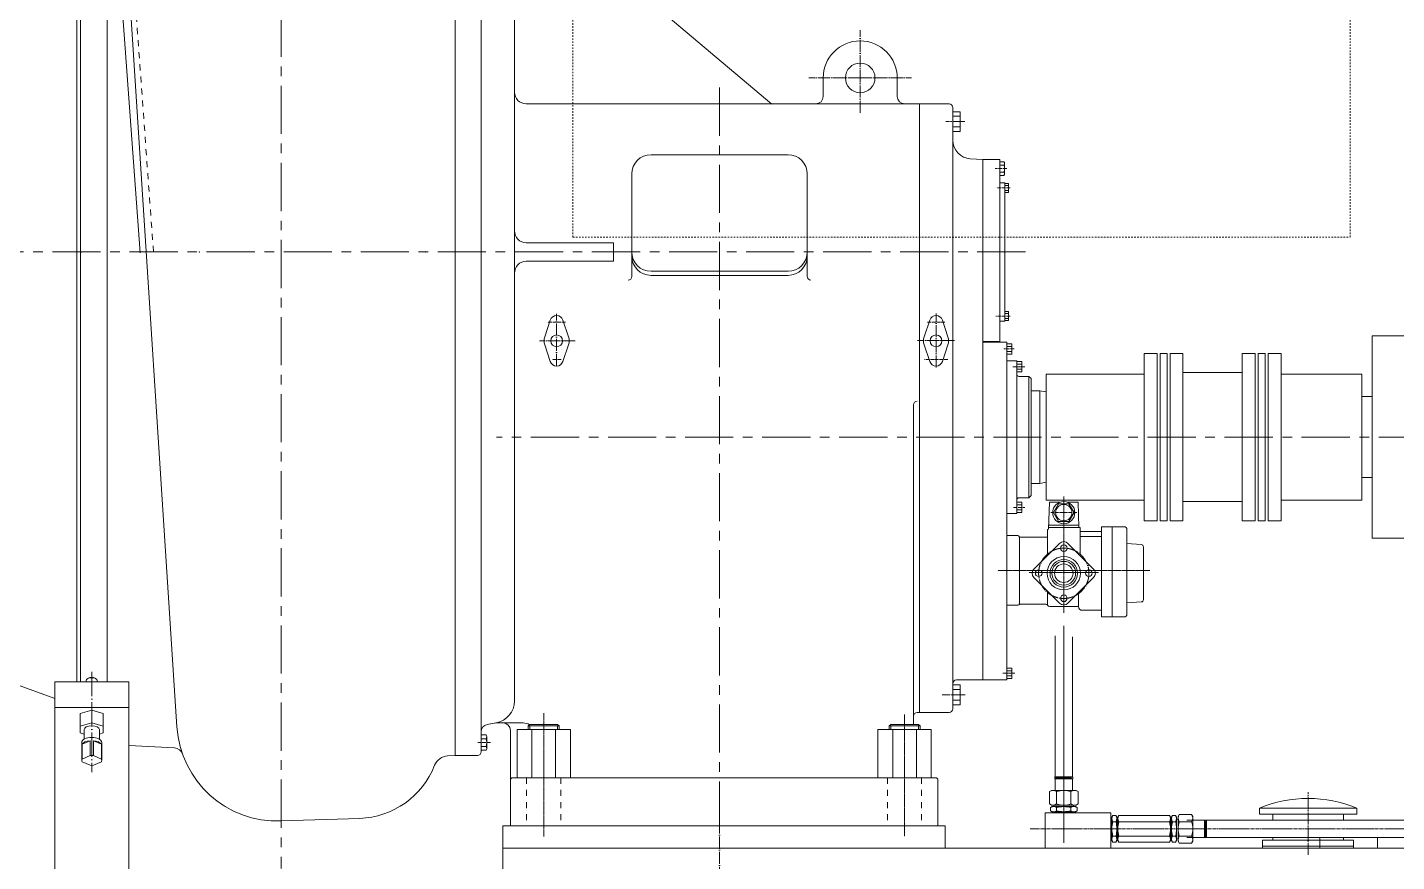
# Model space of a CAD drawing. Header units: millimetres. Extents: x -186 to 966092, y 1050 to 737262.
# Drawn here: x 760856 to 829629, y 342651 to 384539 of the extents above; entities that cross this region are included whole.
import ezdxf

# ---------------------------------------------------------------- set-up
doc = ezdxf.new("R2010")
doc.units = ezdxf.units.MM
doc.header["$LTSCALE"] = 25.4
for name, pattern in [('ACAD_ISO04W100', [30, 24, -3, 0, -3]), ('CENTER', [50.8, 31.75, -6.35, 6.35, -6.35]), ('CHAIN', [0.7087, 0.4724, -0.0591, 0.1181, -0.0591]), ('EB_DASH', [6, 3, -3])]:
    doc.linetypes.add(name, pattern=pattern)
doc.layers.add('CAXA1', color=5, linetype='CENTER', lineweight=5)

msp = doc.modelspace()

# ---------------------------------------------------------------- linework, layer by layer
at = {"color": 7, "linetype": 'EB_DASH', "lineweight": 5}
for p, q in [((788257.62, 374006.82), (788257.62, 417142.11)), ((827302.5, 374006.82), (827302.5, 417142.11)), ((788257.62, 374006.82), (827302.5, 374006.82))]:
    msp.add_line(p, q, dxfattribs=at)
at = {"color": 7, "linetype": 'EB_DASH', "lineweight": 5, "ltscale": 4}
for p, q in [((767191.8, 373263.1), (765239.56, 399962.36)), ((785933.34, 346861.33), (785933.34, 344444.26)), ((787643.88, 346861.33), (787643.88, 344444.26)), ((804061.32, 346861.33), (804061.32, 344444.26)), ((805771.86, 346861.33), (805771.86, 344444.26))]:
    msp.add_line(p, q, dxfattribs=at)
at = {"color": 7, "lineweight": 5}
for p, q in [((782344.93, 398549.4), (782344.93, 373263.1)), ((783646.43, 398363.47), (783646.43, 373263.1)), ((763529.02, 397991.53), (763529.02, 373263.1)), ((766524.24, 373214.29), (764698.94, 398177.46)), ((764867.7, 397991.53), (764867.7, 351676.81)), ((763343.09, 396429.87), (763343.09, 373263.1)), ((768368.07, 349417.47), (765342.21, 396296.77)), ((792091.28, 385865.04), (798256.02, 380692.2)), ((785319.78, 385646.07), (785319.78, 350714.04)), ((800826.18, 382001.72), (800826.18, 381072.08)), ((804544.74, 382001.72), (804544.74, 381072.08)), ((804544.74, 382001.72), (804544.74, 381072.08)), ((807147.73, 380700.22), (785914.75, 380700.22)), ((805660.3, 380700.22), (805660.3, 350133.66)), ((807333.66, 380514.3), (807333.66, 363966.7)), ((807333.66, 380435.92), (807333.66, 379663.03)), ((807705.51, 380306.06), (807333.66, 380306.06)), ((807705.51, 380077.5), (807333.66, 380077.5)), ((807705.51, 380306.06), (807705.51, 379309.48)), ((807705.51, 379309.48), (807330.62, 379309.48)), ((807705.51, 379538.04), (807333.66, 379538.04)), ((792180.52, 378147.3), (799059.86, 378147.3)), ((808839.67, 377911.3), (808214.64, 377944.06)), ((809694.61, 377911.3), (808839.67, 377911.3)), ((808839.67, 369777.7), (808839.67, 377911.3)), ((809694.61, 376368.72), (809694.61, 377911.3)), ((809694.61, 376368.72), (809694.61, 377818.34)), ((809694.61, 377789.99), (809694.61, 377102.98)), ((809905.49, 377789.99), (809694.61, 377789.99)), ((809694.61, 377632.41), (809694.61, 377260.56)), ((809905.49, 377618.24), (809694.61, 377618.24)), ((809932.6, 377704.11), (809932.6, 377188.85)), ((791213.7, 377180.47), (791213.7, 372034.21)), ((800026.69, 377180.47), (800026.69, 372034.21)), ((809905.49, 377274.73), (809694.61, 377274.73)), ((809905.49, 377102.98), (809694.61, 377102.98)), ((809694.61, 376777.76), (809694.61, 376963.17)), ((805660, 376851.52), (805659.97, 376572.63)), ((805660, 376293.73), (805659.97, 376572.63)), ((809694.61, 376740.06), (809954.91, 376740.06)), ((809694.61, 376219.46), (809694.61, 376368.72)), ((809694.61, 376368.72), (809694.61, 376219.46)), ((809694.61, 376249.46), (809694.61, 368763.65)), ((809694.61, 376249.46), (809694.61, 368763.65)), ((809954.91, 376740.06), (809954.91, 373263.1)), ((810140.83, 376702.87), (809954.91, 376702.87)), ((809954.91, 376603.9), (810140.83, 376603.9)), ((809954.91, 376355.62), (810140.83, 376355.62)), ((810140.83, 376256.65), (809954.91, 376256.65)), ((810140.83, 376702.87), (810140.83, 376256.65)), ((808839.67, 374378.67), (808839.67, 373263.1)), ((785914.75, 373727.92), (790291.71, 373727.92)), ((790291.71, 373727.92), (790291.71, 373263.1)), ((763343.09, 351676.81), (763343.09, 373263.1)), ((763529.02, 351676.81), (763529.02, 373263.1)), ((782344.93, 347976.81), (782344.93, 373263.1)), ((783646.43, 348162.74), (783646.43, 373263.1)), ((785914.75, 372798.28), (790291.71, 372798.28)), ((790291.71, 372798.28), (790291.71, 373263.1)), ((808839.67, 372147.54), (808839.67, 373263.1)), ((809954.91, 369786.15), (809954.91, 373263.1)), ((792180.52, 372291.34), (799059.86, 372291.34)), ((792180.52, 372086.67), (799059.86, 372086.67)), ((805660, 370232.47), (805659.97, 369953.58)), ((809694.61, 370306.75), (809694.61, 370157.49)), ((809694.61, 370157.49), (809694.61, 370306.75)), ((810140.83, 370269.56), (809954.91, 370269.56)), ((809954.91, 370170.59), (810140.83, 370170.59)), ((810140.83, 369823.33), (810140.83, 370269.56)), ((787122.29, 369837.57), (786840.45, 369003.12)), ((787756.43, 369837.57), (788038.28, 369003.12)), ((805660, 369674.68), (805659.97, 369953.58)), ((806179.91, 369837.57), (805898.07, 369003.12)), ((806814.05, 369837.57), (807095.89, 369003.12)), ((808839.67, 369777.7), (808839.67, 363966.7)), ((809694.61, 369786.15), (809954.91, 369786.15)), ((809694.61, 369748.44), (809694.61, 369563.03)), ((809954.91, 369922.3), (810140.83, 369922.3)), ((810140.83, 369823.33), (809954.91, 369823.33)), ((808839.67, 368763.65), (809694.61, 368763.65)), ((810048.35, 368726.46), (808839.67, 368726.46)), ((810048.35, 363966.7), (810048.35, 368726.46)), ((810048.35, 368652.09), (810308.65, 368652.09)), ((810308.65, 368391.79), (810308.65, 368652.09)), ((828397.83, 369046.7), (828397.83, 358886.7)), ((828397.83, 369046.7), (836525.83, 369046.7)), ((786840.45, 368598.54), (787122.29, 367764.1)), ((787756.43, 367764.1), (788038.28, 368598.54)), ((805898.07, 368598.54), (806179.91, 367764.1)), ((806814.05, 367764.1), (807095.89, 368598.54)), ((810048.35, 368518.43), (810308.65, 368518.43)), ((810048.35, 368265.15), (810308.65, 368265.15)), ((810048.35, 368131.49), (810308.65, 368131.49)), ((810308.65, 368391.79), (810308.65, 368131.49)), ((816946.49, 368168.68), (816946.49, 363966.7)), ((817597.24, 368168.68), (816946.49, 368168.68)), ((817597.24, 368168.68), (817597.24, 363966.7)), ((817745.98, 368168.68), (817745.98, 363966.7)), ((818099.24, 368168.68), (817745.98, 368168.68)), ((818099.24, 368168.68), (818099.24, 363966.7)), ((818247.99, 368168.68), (818247.99, 363966.7)), ((818898.73, 368168.68), (818247.99, 368168.68)), ((818898.73, 368168.68), (818898.73, 363966.7)), ((821873.58, 368168.68), (821873.58, 363966.7)), ((822524.33, 368168.68), (821873.58, 368168.68)), ((822524.33, 368168.68), (822524.33, 363966.7)), ((822673.07, 368168.68), (822673.07, 363966.7)), ((823026.34, 368168.68), (822673.07, 368168.68)), ((823026.34, 368168.68), (823026.34, 363966.7)), ((823175.08, 368168.68), (823175.08, 363966.7)), ((823825.83, 368168.68), (823175.08, 368168.68)), ((823825.83, 368168.68), (823825.83, 363966.7)), ((810550.62, 367796.77), (810048.35, 367796.77)), ((810550.62, 367796.77), (810550.62, 363966.7)), ((810550.62, 367759.59), (810810.92, 367759.59)), ((810550.62, 367625.93), (810810.92, 367625.93)), ((810550.62, 367372.65), (810810.92, 367372.65)), ((810810.92, 367499.29), (810810.92, 367759.59)), ((810810.92, 367499.29), (810810.92, 367238.99)), ((810550.62, 367238.99), (810810.92, 367238.99)), ((811164.13, 367015.87), (810662.18, 367015.87)), ((811164.13, 367015.87), (811275.69, 366904.32)), ((811164.13, 367015.87), (811164.13, 360917.53)), ((811275.69, 366904.32), (811275.69, 363966.7)), ((812019.4, 367127.48), (812019.4, 363966.7)), ((816946.49, 367127.48), (812019.4, 367127.48)), ((821873.58, 367203.77), (818898.73, 367203.77)), ((823825.83, 367127.48), (827889.83, 367127.48)), ((827889.83, 367127.48), (827889.83, 360805.93)), ((811703.06, 366290.8), (811275.69, 366290.8)), ((812019.4, 366235.03), (811703.06, 366290.8)), ((811703.06, 363966.7), (811703.06, 366290.8)), ((827889.83, 365998.7), (827889.83, 361934.7)), ((828397.83, 365998.7), (827889.83, 365998.7)), ((805362.82, 365586.35), (805362.82, 349538.69)), ((807333.66, 363966.7), (807333.66, 350319.59)), ((808839.67, 363966.7), (808839.67, 351769.83)), ((810048.35, 360582.86), (810048.35, 363966.7)), ((810550.62, 360136.64), (810550.62, 363966.7)), ((811275.69, 361029.09), (811275.69, 363966.7)), ((811703.06, 363966.7), (811703.06, 361642.6)), ((812019.4, 360805.93), (812019.4, 363966.7)), ((816946.49, 359764.73), (816946.49, 363966.7)), ((817597.24, 359764.73), (817597.24, 363966.7)), ((817745.98, 359764.73), (817745.98, 363966.7)), ((818099.24, 359764.73), (818099.24, 363966.7)), ((818247.99, 359764.73), (818247.99, 363966.7)), ((818898.73, 359764.73), (818898.73, 363966.7)), ((821873.58, 359764.73), (821873.58, 363966.7)), ((822524.33, 359764.73), (822524.33, 363966.7)), ((822673.07, 359764.73), (822673.07, 363966.7)), ((823026.34, 359764.73), (823026.34, 363966.7)), ((823175.08, 359764.73), (823175.08, 363966.7)), ((823825.83, 359764.73), (823825.83, 363966.7)), ((828397.83, 361934.7), (827889.83, 361934.7)), ((811703.06, 361642.6), (811275.69, 361642.6)), ((812019.4, 361698.38), (811703.06, 361642.6)), ((810048.35, 360582.86), (810048.35, 357273.3)), ((810048.35, 360582.86), (810048.35, 359281.32)), ((810550.62, 360694.42), (810810.92, 360694.42)), ((810550.62, 360560.76), (810810.92, 360560.76)), ((811164.13, 360917.53), (810662.18, 360917.53)), ((810810.92, 360434.12), (810810.92, 360694.42)), ((810810.92, 360434.12), (810810.92, 360173.82)), ((811164.13, 360917.53), (811275.69, 361029.09)), ((816946.49, 360805.93), (812019.4, 360805.93)), ((812192.58, 360698.65), (812145.29, 359351.1)), ((812192.58, 360698.65), (812721.34, 360698.65)), ((812654.01, 360620.56), (812396.38, 360174.33)), ((813169.27, 360620.56), (812654.01, 360620.56)), ((813101.94, 360698.65), (813630.69, 360698.65)), ((813426.9, 360174.33), (813169.27, 360620.56)), ((813630.69, 360698.65), (813675.2, 359430.62)), ((821873.58, 360729.64), (818898.73, 360729.64)), ((823825.83, 360805.93), (827889.83, 360805.93)), ((810550.62, 360136.64), (810048.35, 360136.64)), ((810550.62, 360136.64), (810048.35, 360136.64)), ((810550.62, 360307.48), (810810.92, 360307.48)), ((810550.62, 360173.82), (810810.92, 360173.82)), ((812396.38, 360174.33), (812654.01, 359728.11)), ((812654.01, 359728.11), (813169.27, 359728.11)), ((813169.27, 359728.11), (813426.9, 360174.33)), ((817597.24, 359764.73), (816946.49, 359764.73)), ((818099.24, 359764.73), (817745.98, 359764.73)), ((818898.73, 359764.73), (818247.99, 359764.73)), ((822524.33, 359764.73), (821873.58, 359764.73)), ((823026.34, 359764.73), (822673.07, 359764.73)), ((823825.83, 359764.73), (823175.08, 359764.73)), ((810606.13, 359021.58), (810048.35, 359021.58)), ((812094.07, 358024.11), (812094.07, 359329.89)), ((813729.2, 359430.62), (812151.99, 359430.62)), ((813671.28, 359542.31), (812152, 359542.31)), ((813729.2, 358024.11), (813729.2, 359430.62)), ((813729.2, 359233.9), (814810.56, 359233.9)), ((814810.56, 354949.83), (814810.56, 359453.01)), ((815347.51, 359453.01), (814810.56, 359453.01)), ((815347.51, 359453.01), (816000.5, 359453.01)), ((815347.51, 354949.83), (815347.51, 359453.01)), ((816074.87, 355024.2), (816074.87, 359378.64)), ((810680.5, 358947.21), (812094.07, 358947.21)), ((810680.5, 355600.5), (810680.5, 358947.21)), ((811412.87, 357342.9), (812701.28, 358631.32)), ((813121.99, 358631.32), (814410.41, 357342.9)), ((814810.56, 358982.7), (813729.2, 358982.7)), ((816805.05, 358567.51), (816074.87, 358616.85)), ((816909.09, 355801.46), (816909.09, 358456.21)), ((828397.83, 358886.7), (836525.83, 358886.7)), ((810680.5, 355600.5), (810680.5, 357905.5)), ((810048.35, 351769.83), (810048.35, 357273.3)), ((812701.28, 355633.78), (811412.87, 356922.2)), ((813121.99, 355633.78), (814410.41, 356922.2)), ((749109.28, 355608.91), (762227.52, 350834.59)), ((810680.5, 355581.91), (812004.55, 355581.91)), ((812094.07, 355567.04), (812094.07, 356240.99)), ((813648.41, 356160.2), (813648.41, 355455.48)), ((816805.05, 355690.16), (816074.87, 355640.81)), ((810606.13, 355526.13), (810048.35, 355526.13)), ((810606.13, 355526.13), (810048.35, 355526.13)), ((813648.41, 355455.48), (812205.63, 355455.48)), ((814810.56, 355269.55), (813834.34, 355269.55)), ((815347.51, 354949.83), (814810.56, 354949.83)), ((816000.5, 354949.83), (815347.51, 354949.83)), ((812480.63, 346909.41), (812480.59, 353983.76)), ((813342.68, 346909.42), (813342.68, 353944.44)), ((810048.35, 352364.8), (810308.65, 352364.8)), ((810048.35, 352231.14), (810308.65, 352231.14)), ((810308.65, 352104.5), (810308.65, 352364.8)), ((762227.52, 337232.7), (762227.52, 351676.81)), ((762227.52, 351676.81), (765946.08, 351676.81)), ((763807.91, 351746.78), (763807.91, 351676.81)), ((764365.7, 351746.78), (764365.7, 351676.81)), ((765946.08, 337232.7), (765946.08, 351676.81)), ((807705.51, 351524.4), (807333.66, 351524.4)), ((810048.35, 351769.83), (807519.58, 351769.83)), ((807705.51, 351524.4), (807705.51, 350527.83)), ((810048.35, 351977.86), (810308.65, 351977.86)), ((810048.35, 351844.2), (810308.65, 351844.2)), ((810308.65, 352104.5), (810308.65, 351844.2)), ((807705.51, 351295.85), (807333.66, 351295.85)), ((807705.51, 350756.38), (807333.66, 350756.38)), ((762227.52, 350388.66), (765946.08, 350388.66)), ((763507.08, 350091.18), (764086.8, 350258.51)), ((763507.08, 350091.18), (763507.08, 349112.43)), ((764666.53, 350091.18), (764086.8, 350258.51)), ((764086.8, 350258.51), (764086.8, 349614.44)), ((764666.53, 350091.18), (764666.53, 349112.43)), ((807147.73, 350133.66), (805548.75, 350133.66)), ((807705.51, 350527.83), (807330.62, 350527.83)), ((763507.08, 349447.1), (764086.8, 349614.44)), ((764666.53, 349447.1), (764086.8, 349614.44)), ((784397.93, 349615.42), (783953.71, 349537.09)), ((784384.54, 349613.06), (783953.71, 349537.09)), ((785766.01, 349613.06), (784384.54, 349613.06)), ((786093.24, 349538.69), (786007.71, 349470.26)), ((786007.71, 349470.26), (786007.71, 349278.39)), ((786007.71, 349470.26), (786788.61, 349470.26)), ((786788.61, 349538.69), (786093.24, 349538.69)), ((786093.24, 349470.26), (786093.24, 349278.39)), ((786788.61, 349538.69), (787483.98, 349538.69)), ((787569.51, 349470.26), (786788.61, 349470.26)), ((787483.98, 349538.69), (787569.51, 349470.26)), ((787483.98, 349470.26), (787483.98, 349278.39)), ((787569.51, 349470.26), (787569.51, 349278.39)), ((804221.22, 349538.69), (804135.69, 349470.26)), ((804135.69, 349470.26), (804135.69, 349278.39)), ((804135.69, 349470.26), (804916.59, 349470.26)), ((804916.59, 349538.69), (804221.22, 349538.69)), ((804221.22, 349470.26), (804221.22, 349278.39)), ((804916.59, 349538.69), (805611.96, 349538.69)), ((805697.49, 349470.26), (804916.59, 349470.26)), ((805611.96, 349538.69), (805697.49, 349470.26)), ((805611.96, 349470.26), (805611.96, 349278.39)), ((805697.49, 349470.26), (805697.49, 349278.39)), ((763507.08, 349112.43), (763703.5, 349055.74)), ((763602.13, 348540.06), (764003.51, 348722.2)), ((763703.5, 349279.77), (763703.5, 348797.78)), ((764003.51, 348722.2), (764003.51, 347981.52)), ((764170.1, 348722.2), (764170.1, 347981.52)), ((764571.48, 348540.06), (764170.1, 348722.2)), ((764470.1, 349279.77), (764470.1, 348797.78)), ((764666.53, 349112.43), (764470.1, 349055.74)), ((783896.83, 349014.09), (783646.43, 349014.09)), ((783896.83, 348820.87), (783646.43, 348820.87)), ((783925.32, 348337.81), (783925.32, 348917.48)), ((785115.26, 344444.26), (785115.26, 349241.21)), ((785449.93, 349278.39), (788127.29, 349278.39)), ((785449.93, 346861.33), (785449.93, 349278.39)), ((786198.19, 349278.39), (786198.19, 346861.33)), ((787379.04, 349278.39), (787379.04, 346861.33)), ((788127.29, 346861.33), (788127.29, 349278.39)), ((803577.91, 349278.39), (806255.27, 349278.39)), ((803577.91, 346861.33), (803577.91, 349278.39)), ((804326.17, 349278.39), (804326.17, 346861.33)), ((805507.02, 349278.39), (805507.02, 346861.33)), ((806255.27, 346861.33), (806255.27, 349278.39)), ((763584.8, 348635.7), (763584.8, 347733.99)), ((763602.13, 348540.06), (763602.13, 347799.38)), ((764571.48, 348540.06), (764571.48, 347799.38)), ((764588.81, 348635.7), (764588.81, 347733.99)), ((765946.08, 348478.16), (768249.66, 348357.44)), ((783646.43, 348162.74), (783646.43, 348672.15)), ((783646.43, 348162.74), (783646.43, 348478.9)), ((783896.83, 348434.42), (783646.43, 348434.42)), ((783896.83, 348241.2), (783646.43, 348241.2)), ((763602.13, 347799.38), (764003.51, 347981.52)), ((763602.13, 347668.61), (764003.51, 347486.47)), ((764571.48, 347799.38), (764170.1, 347981.52)), ((764571.48, 347668.61), (764170.1, 347486.47)), ((782344.93, 347976.81), (781963.52, 347956.82)), ((783466.21, 347976.9), (782344.93, 347976.9)), ((782344.93, 347976.81), (783460.5, 347976.81)), ((785951.94, 346861.33), (785226.82, 346861.33)), ((785766.01, 346861.33), (795620.19, 346861.33)), ((806068.99, 346861.33), (795620.19, 346861.33)), ((806478.39, 346861.33), (805734.68, 346861.33)), ((806589.94, 344444.26), (806589.94, 346749.77)), ((812480.63, 346909.41), (812911.66, 346909.42)), ((812567.28, 346859.28), (812480.63, 346909.41)), ((812567.28, 346859.29), (812480.63, 346809.16)), ((812480.93, 346225.12), (812480.63, 346809.2)), ((812480.63, 346809.16), (812480.63, 346809.2)), ((812480.63, 346809.16), (812911.65, 346809.17)), ((812567.28, 346859.29), (812911.66, 346859.3)), ((812567.28, 346859.28), (812911.66, 346859.3)), ((813256.04, 346859.3), (812911.65, 346859.3)), ((813256.04, 346859.29), (812911.65, 346859.3)), ((813342.68, 346909.42), (812911.66, 346909.42)), ((813342.68, 346809.17), (812911.67, 346809.17)), ((813256.04, 346859.29), (813342.68, 346909.42)), ((813256.04, 346859.3), (813342.68, 346809.17)), ((813342.4, 346225.13), (813342.68, 346809.21)), ((813342.68, 346809.17), (813342.68, 346809.21)), ((812193.81, 346169.77), (812193.26, 345544.37)), ((812193.81, 346169.77), (812193.26, 345544.37)), ((812290.16, 346225.29), (812193.81, 346169.77)), ((812290.16, 346225.29), (812193.81, 346169.77)), ((812912.67, 346224.74), (812290.16, 346225.29)), ((812912.67, 346224.74), (812290.16, 346225.29)), ((812553.22, 346169.45), (812552.67, 345544.06)), ((812553.22, 346169.45), (812552.67, 345544.06)), ((812910.65, 346224.74), (813533.17, 346225.3)), ((812910.65, 346224.74), (813533.17, 346225.3)), ((813270.11, 346169.46), (813270.68, 345544.06)), ((813270.11, 346169.46), (813270.68, 345544.06)), ((813533.17, 346225.3), (813629.52, 346169.78)), ((813533.17, 346225.3), (813629.52, 346169.78)), ((813629.52, 346169.78), (813630.08, 345544.39)), ((813629.52, 346169.78), (813630.08, 345544.39)), ((812220.7, 345527.53), (812289.51, 345488.69)), ((812243.88, 345363.16), (812327.74, 345411.48)), ((812243.88, 345363.16), (812243.88, 345205.8)), ((812289.51, 345488.69), (812912.03, 345488.14)), ((812289.51, 345488.69), (812912.03, 345488.14)), ((812327.74, 345411.48), (812911.64, 345411.5)), ((812416.73, 345488.57), (812416.64, 345411.48)), ((812416.73, 345488.57), (812416.64, 345411.48)), ((812552.49, 345360.88), (812552.49, 345208.1)), ((813533.83, 345488.7), (812911.32, 345488.14)), ((813533.83, 345488.7), (812911.32, 345488.14)), ((813495.61, 345411.5), (812911.7, 345411.5)), ((813270.86, 345360.88), (813270.86, 345208.11)), ((813406.61, 345488.58), (813406.7, 345411.5)), ((813406.61, 345488.58), (813406.7, 345411.5)), ((813579.47, 345363.18), (813495.61, 345411.5)), ((813602.65, 345527.55), (813533.83, 345488.7)), ((813579.47, 345363.18), (813579.47, 345205.81)), ((822741.61, 345341.87), (822741.61, 345031.62)), ((822741.61, 345341.87), (825183.1, 345341.87)), ((825183.1, 345817.9), (825267.9, 345817.9)), ((827624.59, 345341.87), (825183.1, 345341.87)), ((827624.59, 345341.87), (827624.59, 345031.62)), ((773606.32, 344689.6), (777545.9, 344823.13)), ((773606.32, 344689.6), (777545.9, 344823.13)), ((815273.89, 345106.7), (811971.98, 345106.7)), ((811971.98, 345106.7), (811971.98, 343328.7)), ((812327.74, 345157.48), (812243.88, 345205.8)), ((812327.74, 345157.48), (812911.65, 345157.5)), ((812378.27, 345106.68), (812378.27, 345157.48)), ((813495.61, 345157.5), (812911.7, 345157.5)), ((813445.08, 345106.7), (813445.08, 345157.5)), ((813495.61, 345157.5), (813579.47, 345205.81)), ((815273.89, 345106.7), (815273.89, 343328.7)), ((815273.89, 344827.12), (815324.69, 344827.12)), ((815324.69, 344878.01), (815373.08, 344961.83)), ((815324.69, 344293.72), (815324.69, 344878.01)), ((815373.08, 344961.83), (815530.3, 344961.83)), ((815530.3, 344653.22), (815373.08, 344653.22)), ((815578.69, 344878.01), (815530.3, 344961.83)), ((815577.98, 344827.12), (815629.49, 344827.12)), ((815578.69, 344293.72), (815578.69, 344878.01)), ((815578.69, 344789.11), (815578.69, 344878.01)), ((815578.69, 344878.01), (815578.69, 344293.81)), ((815578.69, 344293.72), (815578.69, 344878.01)), ((815629.49, 344878.01), (815677.88, 344961.83)), ((815629.49, 344293.81), (815629.49, 344878.01)), ((815629.49, 344878.01), (815629.49, 344712.91)), ((815629.49, 344293.72), (815629.49, 344878.01)), ((815677.88, 344961.83), (818223.41, 344961.83)), ((818223.41, 344653.22), (815677.88, 344653.22)), ((818271.8, 344878.01), (818223.41, 344961.83)), ((818271.8, 344293.72), (818271.8, 344878.01)), ((818271.8, 344878.01), (818271.8, 344293.81)), ((818271.8, 344789.11), (818271.8, 344878.01)), ((818271.8, 344827.12), (818323.31, 344827.12)), ((818271.8, 344293.72), (818271.8, 344827.12)), ((818322.6, 344878.01), (818370.99, 344961.83)), ((818322.6, 344878.01), (818322.6, 344712.91)), ((818322.6, 344293.81), (818322.6, 344878.01)), ((818528.21, 344961.83), (818370.99, 344961.83)), ((818528.21, 344653.22), (818370.99, 344653.22)), ((818576.6, 344878.01), (818528.21, 344961.83)), ((818576.6, 344293.72), (818576.6, 344878.01)), ((818576.6, 344789.11), (818576.6, 344878.01)), ((818576.6, 344878.01), (818576.6, 344293.81)), ((818652.8, 344789.11), (818576.6, 344789.11)), ((818652.8, 344916.33), (818708.4, 345012.63)), ((818652.8, 344789.11), (818652.8, 344916.33)), ((818652.8, 344916.33), (818652.8, 344293.81)), ((819333.8, 345012.63), (818708.4, 345012.63)), ((819333.8, 344653.22), (818708.4, 344653.22)), ((819094.05, 344725.7), (836452.94, 344725.7)), ((819389.4, 344916.33), (819333.8, 345012.63)), ((819389.4, 344916.33), (819389.4, 344725.61)), ((819389.4, 344293.81), (819389.4, 344916.33)), ((819973.07, 344725.7), (819389.4, 344725.7)), ((820024.4, 344636.8), (819973.07, 344725.7)), ((819973.07, 344725.7), (819973.07, 344293.99)), ((820024.4, 344636.8), (820075.73, 344725.7)), ((820024.4, 344294.16), (820024.4, 344636.8)), ((820075.73, 344725.7), (823812.3, 344725.7)), ((820075.73, 344725.7), (820075.73, 344293.99)), ((822741.61, 345031.62), (825183.1, 345031.62)), ((823405.1, 344725.7), (823405.1, 345031.62)), ((827624.59, 345031.62), (825183.1, 345031.62)), ((826961.1, 344725.7), (826961.1, 345031.62)), ((806961.8, 344444.26), (784743.4, 344444.26)), ((784743.4, 344444.26), (784743.4, 343328.7)), ((806589.94, 344444.26), (785115.26, 344444.26)), ((806961.8, 343328.7), (806961.8, 344444.26)), ((815324.69, 344294.07), (815324.69, 343709.78)), ((815530.3, 343934.57), (815373.08, 343934.57)), ((815578.69, 344294.07), (815578.69, 343709.78)), ((815578.69, 344294.07), (815578.69, 343709.78)), ((815578.69, 343709.78), (815578.69, 344293.98)), ((815629.49, 344294.07), (815629.49, 343709.78)), ((815629.49, 344293.98), (815629.49, 343709.78)), ((815629.49, 343709.78), (815629.49, 343874.88)), ((818223.41, 343934.57), (815677.88, 343934.57)), ((818271.8, 344294.07), (818271.8, 343709.78)), ((818271.8, 344294.07), (818271.8, 343760.67)), ((818271.8, 343709.78), (818271.8, 344293.98)), ((818322.6, 344293.98), (818322.6, 343709.78)), ((818322.6, 343709.78), (818322.6, 343874.88)), ((818528.21, 343934.57), (818370.99, 343934.57)), ((818576.6, 344294.07), (818576.6, 343709.78)), ((818576.6, 343709.78), (818576.6, 344293.98)), ((818652.8, 343671.46), (818652.8, 344293.98)), ((819333.8, 343934.57), (818708.4, 343934.57)), ((819389.4, 344293.98), (819389.4, 343671.46)), ((819973.07, 343862.1), (819973.07, 344293.8)), ((820024.4, 343951), (819973.07, 343862.1)), ((820024.4, 344293.63), (820024.4, 343951)), ((820024.4, 343951), (820075.73, 343862.1)), ((820075.73, 343862.1), (820075.73, 344293.8)), ((803367.19, 343328.7), (784743.4, 343328.7)), ((784743.4, 331644.7), (784743.4, 343328.7)), ((890627.83, 343328.7), (803367.19, 343328.7)), ((815273.89, 343760.67), (815324.69, 343760.67)), ((815324.69, 343709.78), (815373.08, 343625.96)), ((815373.08, 343625.96), (815530.3, 343625.96)), ((815578.69, 343709.78), (815530.3, 343625.96)), ((815577.98, 343760.67), (815629.49, 343760.67)), ((815578.69, 343798.68), (815578.69, 343709.78)), ((815629.49, 343709.78), (815677.88, 343625.96)), ((815677.88, 343625.96), (818223.41, 343625.96)), ((818271.8, 343709.78), (818223.41, 343625.96)), ((818271.8, 343798.68), (818271.8, 343709.78)), ((818271.8, 343760.67), (818323.31, 343760.67)), ((818322.6, 343709.78), (818370.99, 343625.96)), ((818528.21, 343625.96), (818370.99, 343625.96)), ((818576.6, 343709.78), (818528.21, 343625.96)), ((818652.8, 343798.68), (818576.6, 343798.68)), ((818576.6, 343798.68), (818576.6, 343709.78)), ((818652.8, 343798.68), (818652.8, 343671.46)), ((818652.8, 343671.46), (818708.4, 343575.16)), ((819333.8, 343575.16), (818708.4, 343575.16)), ((819094.05, 343862.1), (836452.94, 343862.1)), ((819389.4, 343671.46), (819333.8, 343575.16)), ((819389.4, 343671.46), (819389.4, 343862.18)), ((819973.07, 343862.1), (819389.4, 343862.1)), ((820075.73, 343862.1), (823812.3, 343862.1)), ((822897.1, 343719.64), (825183.1, 343719.64)), ((822897.1, 343328.7), (822897.1, 343719.64)), ((822897.1, 343418.09), (825183.1, 343418.09)), ((823405.1, 343719.64), (823405.1, 343862.1)), ((827469.1, 343719.64), (825183.1, 343719.64)), ((827469.1, 343418.09), (825183.1, 343418.09)), ((825764.09, 343862.1), (825764.09, 343328.7)), ((826961.1, 343719.64), (826961.1, 343862.1)), ((827469.1, 343328.7), (827469.1, 343719.64)), ((828665.84, 343328.7), (828665.84, 343862.1))]:
    msp.add_line(p, q, dxfattribs=at)
at = {"color": 7, "linetype": 'ACAD_ISO04W100', "lineweight": 5}
for p, q in [((802685.46, 380249.68), (802685.46, 384399.86)), ((802685.46, 382001.72), (800108.87, 382001.72)), ((802685.46, 382001.72), (805262.04, 382001.72)), ((807937.77, 379807.77), (806991.24, 379807.77)), ((787439.36, 367536.52), (787439.36, 370148.39)), ((806496.98, 367456.6), (806496.98, 370176.7)), ((788372.11, 368800.83), (786585.16, 368800.83)), ((807429.73, 368809.12), (805562.05, 368809.12)), ((810459.94, 352104.5), (809806.9, 352104.5)), ((807952.25, 351026.11), (806802.81, 351026.11)), ((825183.1, 342988.38), (825183.1, 346132.82)), ((795620.19, 344666.4), (795620.19, 341654.12))]:
    msp.add_line(p, q, dxfattribs=at)
at = {"color": 7, "linetype": 'ACAD_ISO04W100', "lineweight": 5, "ltscale": 0.3}
for p, q in [((810044.15, 377446.48), (809463.95, 377446.48)), ((810215.4, 376479.76), (809534.94, 376479.76)), ((810215.4, 370046.45), (809495.12, 370046.45)), ((787885.59, 369730.47), (786993.13, 369730.47)), ((806943.21, 369730.47), (806050.75, 369730.47)), ((810419.47, 368391.79), (809893.46, 368391.79)), ((787662.47, 367871.19), (787216.25, 367871.19)), ((807083.16, 367871.19), (805909.48, 367871.19)), ((810355.87, 367499.29), (810951.22, 367499.29)), ((810390.33, 360434.12), (810951.22, 360434.12)), ((813560.7, 360174.33), (812264.83, 360174.33)), ((783473.74, 348627.64), (784111.54, 348627.64))]:
    msp.add_line(p, q, dxfattribs=at)
at = {"color": 7, "linetype": 'CHAIN', "lineweight": 5, "ltscale": 5}
for p, q in [((812911.64, 355141.07), (812911.64, 360991.94)), ((817235.06, 357273.3), (809598.16, 357273.3)), ((814648.84, 357161.74), (811166.85, 357161.74)), ((786788.61, 350097.82), (786788.61, 343904.98)), ((804916.59, 350032.8), (804916.59, 343904.98))]:
    msp.add_line(p, q, dxfattribs=at)
at = {"color": 7, "linetype": 'CHAIN', "lineweight": 5, "ltscale": 10}
msp.add_line((812911.64, 354494.87), (812911.69, 343595.06), dxfattribs=at)
at = {"color": 7, "linetype": 'ACAD_ISO04W100', "lineweight": 5, "ltscale": 2}
msp.add_line((764086.8, 352174.33), (764086.8, 347146.71), dxfattribs=at)
at = {"color": 7, "linetype": 'CHAIN', "lineweight": 5, "ltscale": 15}
msp.add_line((811228.65, 344293.9), (893625.03, 344293.9), dxfattribs=at)
at = {"color": 7, "lineweight": 5}
for centre, radius in [((802685.46, 382001.72), 743.71), ((787439.36, 368800.83), 297.48), ((806496.98, 368800.83), 297.48), ((812911.64, 360174.33), 557.78), ((812911.64, 360174.33), 409.04), ((812911.64, 358393.14), 167.34), ((812909.8, 357128.83), 836.68), ((812911.64, 357128.83), 691.65), ((812911.64, 357132.55), 594.97), ((811651.05, 357132.55), 167.34), ((812911.64, 357132.55), 464.82), ((814172.23, 357132.55), 167.34), ((812911.64, 355871.96), 167.34)]:
    msp.add_circle(centre, radius, dxfattribs=at)
at = {"color": 7, "linetype": 'ACAD_ISO04W100', "lineweight": 5}
msp.add_circle((812911.64, 357128.83), 1264.31, dxfattribs=at)
at = {"color": 7, "lineweight": 5}
for centre, radius, start, end in [((802685.46, 382001.72), 1859.28, 0, 180), ((785914.75, 381295.19), 594.97, 180, 270), ((800454.32, 381072.08), 371.86, 270, 0), ((804916.59, 381072.08), 371.86, 180, 270), ((804916.59, 381072.08), 371.86, 180, 270), ((807147.73, 380514.3), 185.93, 0, 90), ((808263.3, 378872.43), 929.64, 180, 267), ((792180.52, 377180.47), 966.83, 90, 180), ((799059.86, 377180.47), 966.83, 0, 90), ((809782.99, 377704.11), 149.61, 324.9699643, 35.0300357), ((809374.81, 377446.48), 557.78, 342.0660667, 17.9339333), ((809782.99, 377188.85), 149.61, 324.9699643, 35.0300357), ((785914.75, 374322.89), 594.97, 180, 270), ((785914.75, 372203.31), 594.97, 90, 180), ((792180.52, 373258.16), 966.83, 180, 270), ((792180.52, 373053.49), 966.83, 180, 270), ((799059.86, 373258.16), 966.83, 270, 0), ((799059.86, 373053.49), 966.83, 270, 0), ((791027.77, 372034.21), 185.93, 270, 0), ((800212.61, 372034.21), 185.93, 180, 270), ((787439.36, 369730.47), 334.67, 18.6629206, 161.3370943), ((806496.98, 369730.47), 334.67, 18.6629206, 161.3370943), ((787439.36, 368800.83), 632.16, 161.3370861, 198.6629413), ((787439.36, 368800.83), 632.16, 341.3370815, 18.6629097), ((806496.98, 368800.83), 632.16, 161.3370861, 198.6629413), ((806496.98, 368800.83), 632.16, 341.3370815, 18.6629097), ((787439.36, 367871.19), 334.67, 198.6629469, 341.3370794), ((806496.98, 367871.19), 334.67, 198.6629469, 341.3370794), ((810662.18, 367127.43), 111.56, 180, 270), ((805548.75, 365586.35), 185.93, 90, 180), ((810662.18, 360805.98), 111.56, 90, 180), ((810606.13, 358947.21), 74.37, 0, 90), ((812911.64, 357273.86), 2212.62, 110.1566432, 111.6848016), ((816000.5, 359378.64), 74.37, 0, 90), ((812911.64, 358420.97), 297.48, 45, 135), ((816797.53, 358456.21), 111.56, 0, 86.1339127), ((811623.22, 357132.55), 297.48, 135, 225), ((814200.05, 357132.55), 297.48, 315, 45), ((810606.13, 355600.5), 74.37, 270, 0), ((810606.13, 355600.5), 74.37, 270, 0), ((812004.55, 355470.36), 111.56, 25.6788864, 90.000165), ((812911.64, 355844.14), 297.48, 225, 315), ((816797.53, 355801.46), 111.56, 273.8660873, 0), ((812205.63, 355567.04), 111.56, 205.6793309, 270), ((813834.34, 355455.48), 185.93, 180, 270), ((816000.5, 355024.2), 74.37, 270, 0), ((764086.8, 351581.74), 324.07, 58.0822907, 121.9177093), ((807519.58, 351583.9), 185.93, 90, 180), ((784204.21, 350714.04), 1115.57, 280, 0), ((805548.75, 349947.73), 185.93, 90, 180), ((807147.73, 350319.59), 185.93, 270, 0), ((773414.81, 349743.21), 5057.24, 183.6930736, 272.1701752), ((784018.28, 349170.89), 371.86, 100, 180), ((784743.4, 349241.21), 371.86, 0, 90), ((785766.01, 349055.28), 557.78, 56.7349101, 90), ((783747.3, 348917.48), 178.02, 327.1327678, 32.8672322), ((783255.98, 348627.64), 669.34, 343.2213451, 16.7786549), ((768226.31, 347911.82), 446.23, 19.478043, 86.9999997), ((783460.5, 348162.74), 185.93, 270, 0), ((783747.3, 348337.81), 178.02, 327.1327678, 32.8672322), ((777399.25, 349022.55), 4201.97, 271.9998453, 338.5520066), ((782002.44, 347214.13), 743.71, 93, 158.5520066), ((785226.82, 346749.77), 111.56, 90, 180), ((806478.39, 346749.77), 111.56, 0, 90), ((812527.24, 346859.31), 68.42, 132.9301861, 227.0730537), ((813296.08, 346859.31), 68.42, 312.9281651, 47.0710326), ((812373.28, 345907), 318.21, 55.5655365, 124.3340314), ((812373.28, 345907), 318.21, 55.5655365, 124.3340314), ((812911.63, 345035.31), 1189.43, 89.9497839, 107.5377377), ((812911.63, 345035.31), 1189.43, 89.9497839, 107.5377377), ((812911.72, 345035.31), 1189.43, 72.463481, 90.0514348), ((812911.72, 345035.31), 1189.43, 72.463481, 90.0514348), ((813450.05, 345907.02), 318.21, 55.6671873, 124.4356823), ((813450.05, 345907.02), 318.21, 55.6671873, 124.4356823), ((773414.81, 349743.21), 5057.24, 230.8155865, 236.95669), ((812373.19, 345806.82), 318.21, 235.5655365, 304.3340314), ((812373.19, 345806.82), 318.21, 235.5655365, 304.3340314), ((812397.68, 345149.41), 262.08, 53.7934191, 118.4854753), ((812942.35, 343894.13), 1517.68, 91.1593896, 104.8851455), ((812913.07, 346677.57), 1189.43, 252.3618302, 269.9497839), ((812913.07, 346677.57), 1189.43, 252.3618302, 269.9497839), ((812910.25, 346677.57), 1189.43, 270.0514348, 287.6393886), ((812910.25, 346677.57), 1189.43, 270.0514348, 287.6393886), ((812881.03, 343894.13), 1517.68, 75.1160733, 88.8418292), ((813450.14, 345806.83), 318.21, 235.6671873, 304.4356823), ((813450.14, 345806.83), 318.21, 235.6671873, 304.4356823), ((813425.68, 345149.42), 262.08, 61.5157434, 126.2077996), ((825140.7, 339536.32), 6281.72, 89.6132864, 112.4524287), ((825225.5, 339536.32), 6281.72, 67.5475713, 90.3867136), ((812397.67, 345419.56), 262.08, 241.5169621, 306.2090184), ((812942.29, 346674.86), 1517.68, 255.117292, 268.8430479), ((812881.03, 346674.86), 1517.68, 271.1581708, 284.8839267), ((813425.68, 345419.57), 262.08, 233.7922004, 298.4842566), ((815594.89, 344807.53), 270.2, 145.1748168, 214.8251832), ((816683.52, 344293.81), 1358.83, 164.6628264, 180), ((815308.49, 344807.53), 270.2, 325.1748168, 34.8251832), ((814219.85, 344293.81), 1358.83, 0, 15.3371736), ((815899.69, 344807.53), 270.2, 145.1748168, 214.8251832), ((816988.32, 344293.81), 1358.83, 164.6628264, 180), ((818001.6, 344807.53), 270.2, 325.1748168, 34.8251832), ((816912.97, 344293.81), 1358.83, 0, 15.3371736), ((818592.8, 344807.53), 270.2, 145.1748168, 214.8251832), ((819681.43, 344293.81), 1358.83, 164.6628264, 180), ((818306.4, 344807.53), 270.2, 325.1748168, 34.8251832), ((817217.77, 344293.81), 1358.83, 0, 15.3371736), ((818971.01, 344832.93), 318.21, 145.6157525, 214.3842475), ((819842.23, 344293.81), 1189.43, 162.4120462, 180), ((819071.19, 344832.93), 318.21, 325.6157525, 34.3842475), ((818199.97, 344293.81), 1189.43, 0, 17.5879538), ((820024.4, 344636.8), 102.65, 60, 120), ((816683.52, 344293.98), 1358.83, 180, 195.3371736), ((815594.89, 343780.26), 270.2, 145.1748168, 214.8251832), ((814219.85, 344293.98), 1358.83, 344.6628264, 0), ((815308.49, 343780.26), 270.2, 325.1748168, 34.8251832), ((816988.32, 344293.98), 1358.83, 180, 195.3371736), ((815899.69, 343780.26), 270.2, 145.1748168, 214.8251832), ((816912.97, 344293.98), 1358.83, 344.6628264, 0), ((818001.6, 343780.26), 270.2, 325.1748168, 34.8251832), ((819681.43, 344293.98), 1358.83, 180, 195.3371736), ((818592.8, 343780.26), 270.2, 145.1748168, 214.8251832), ((817217.77, 344293.98), 1358.83, 344.6628264, 0), ((818306.4, 343780.26), 270.2, 325.1748168, 34.8251832), ((819842.23, 344293.98), 1189.43, 180, 197.5879538), ((818971.01, 343754.86), 318.21, 145.6157525, 214.3842475), ((818199.97, 344293.98), 1189.43, 342.4120462, 0), ((819071.19, 343754.86), 318.21, 325.6157525, 34.3842475), ((820024.4, 343951), 102.65, 240, 300)]:
    msp.add_arc(centre, radius, start, end, dxfattribs=at)
at = {"color": 7, "lineweight": 5, "extrusion": (0, 0, -1)}
for centre, major_axis, ratio, start_param, end_param in [((764086.8, 351746.78), (-278.89, 0), 0.5, 0, 3.14159265), ((764086.8, 349279.77), (-383.3, 0), 0.48507125, 0, 3.14159265), ((764086.8, 348635.7), (-502.01, 0), 0.5, 0, 3.14159265), ((764086.8, 348474.68), (-502.01, 0), 0.5, 8.02067851, 9.16124706), ((764086.8, 347733.99), (502.01, 0), 0.5, 2.87806175, 3.14159265), ((764086.8, 347733.99), (-502.01, 0), 0.5, 1.40409945, 1.73749321), ((764086.8, 347733.99), (-502.01, 0), 0.5, 2.87806175, 3.14159265)]:
    msp.add_ellipse(centre, major_axis=major_axis, ratio=ratio, start_param=start_param, end_param=end_param, dxfattribs=at)
at = {"color": 7, "lineweight": 5}
for centre, major_axis, start_param, end_param in [((764086.8, 348474.68), (502.01, 0), 8.02067851, 9.16124706), ((764086.8, 347733.99), (502.01, 0), 2.87806175, 3.14159265), ((764086.8, 347733.99), (-502.01, 0), 1.40409945, 1.73749321), ((764086.8, 347733.99), (-502.01, 0), 2.87806175, 3.14159265)]:
    msp.add_ellipse(centre, major_axis=major_axis, ratio=0.5, start_param=start_param, end_param=end_param, dxfattribs=at)
at = {"color": 7, "linetype": 'Continuous', "lineweight": 5}
for p in [(763579.12, 373262.8), (769497.12, 373263.1), (780857.51, 373263.1), (809917.72, 373263.07)]:
    msp.add_point(p, dxfattribs=at)
at = {"layer": 'CAXA1', "linetype": 'CENTER', "lineweight": 5, "ltscale": 3}
for p, q in [((773606.32, 513220.37), (773606.32, 342302.47)), ((795620.19, 381513.86), (795620.19, 343907.4)), ((810987.69, 373263.1), (681781.68, 373263.1)), ((893084.75, 363966.7), (784413.49, 363966.7))]:
    msp.add_line(p, q, dxfattribs=at)

doc.saveas('drawing.dxf')
